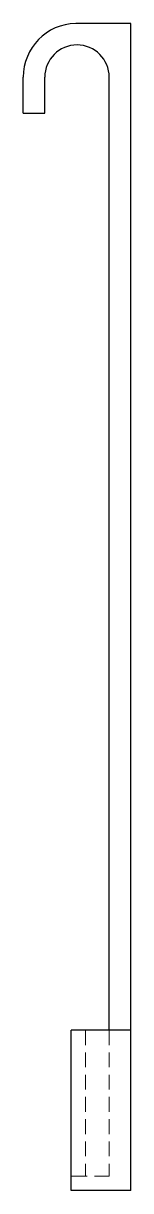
# Model space of a CAD drawing. Header units: millimetres. Extents: x 45 to 228, y 7 to 163.
# Drawn here: x 218.4 to 227.6, y 7 to 107 of the extents above.
import ezdxf

# ---------------------------------------------------------------- set-up
doc = ezdxf.new("R2010")
doc.units = ezdxf.units.MM
doc.linetypes.add('HIDDEN', pattern=[1.905, 1.27, -0.635])

msp = doc.modelspace()

# ---------------------------------------------------------------- linework, layer by layer
at = {"color": 7, "linetype": 'Continuous', "lineweight": 25}
for p, q in [((225.77, 107), (222.89, 107)), ((225.77, 107), (223, 107)), ((225.77, 107), (225.77, 107)), ((227.62, 107), (225.77, 107)), ((227.62, 20.74), (227.62, 107)), ((218.38, 99.3), (218.38, 102.38)), ((220.23, 99.3), (220.23, 102.38)), ((225.77, 20.74), (225.77, 102.38)), ((218.38, 99.3), (220.23, 99.3)), ((222.51, 7), (222.51, 20.74)), ((225.77, 20.74), (222.51, 20.74)), ((227.62, 20.74), (225.77, 20.74)), ((227.62, 7), (227.62, 20.74)), ((227.62, 7), (222.51, 7))]:
    msp.add_line(p, q, dxfattribs=at)
at = {"color": 7, "linetype": 'HIDDEN', "lineweight": 18}
for p, q in [((223.74, 20.74), (223.74, 8.23)), ((225.77, 20.74), (225.77, 8.23)), ((223.74, 8.23), (222.51, 8.23)), ((225.77, 8.23), (223.74, 8.23))]:
    msp.add_line(p, q, dxfattribs=at)
at = {"color": 7, "linetype": 'Continuous', "lineweight": 25}
for radius, start, end in [(4.62, 91.4153, 180), (4.62, 90, 91.4153), (2.77, 0, 180)]:
    msp.add_arc((223, 102.38), radius, start, end, dxfattribs=at)

doc.saveas('drawing.dxf')
